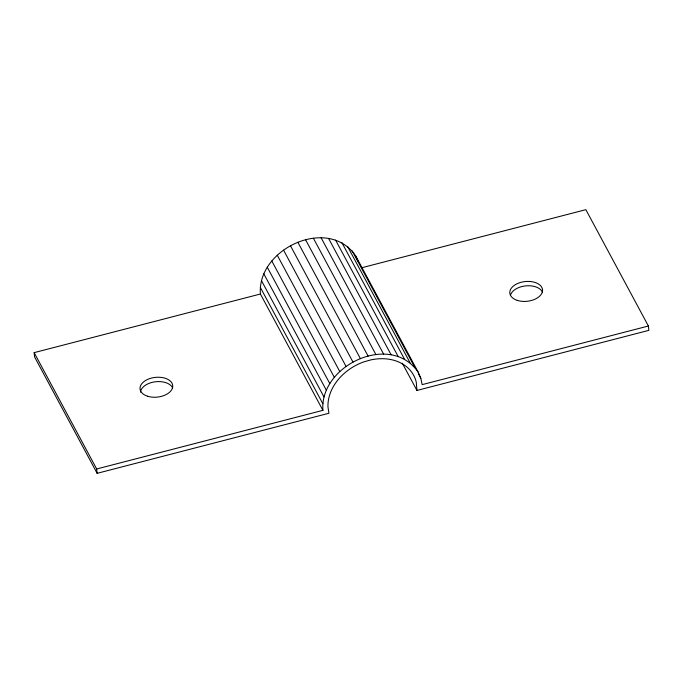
<?xml version="1.0" encoding="UTF-8"?>
<svg xmlns="http://www.w3.org/2000/svg" width="683" height="683" viewBox="0 0 683 683"><rect width="100%" height="100%" fill="white"/><g stroke="black" fill="none" stroke-linecap="round" stroke-linejoin="round"><path stroke-width="1.02" d="M416.954 390.445L416.263 382.113A46.726 36.19 -28.3 0 0 370.818 359.907L363.868 361.87A46.726 36.19 -28.3 0 0 327.985 407.111L328.933 413.258L97.14 473.328L34.611 356.987L34.15 352.641L260.394 294.014C256.919 248.689 328.728 215.469 355.817 256.142L418.346 372.474L420.839 378.322L422.145 384.64L648.389 326.013L648.85 330.359L416.954 390.445L402.33 363.245M34.15 352.641L96.679 468.982L322.922 410.346C319.448 365.021 391.248 331.81 418.346 372.474M361.674 267.77L585.86 209.672L648.389 326.013M352.197 250.909L414.726 367.241M418.32 373.627L420.839 378.322M347.545 246.426L410.065 362.758M341.961 242.789L404.481 359.13M335.584 240.109L398.112 356.441M328.583 238.435L391.111 354.767M321.13 237.812L383.65 354.144M313.395 238.256L375.923 354.597M305.583 239.759L368.103 356.091M297.873 242.277L360.402 358.618M290.463 245.76L352.991 362.092M283.539 250.106L346.068 366.447M277.264 255.22L339.793 371.561M271.8 260.974L334.32 377.315M267.266 267.224L329.795 383.564M263.792 273.815L326.32 390.155M261.452 280.593L323.981 396.925M260.317 287.381L322.837 403.713M260.394 294.014L322.922 410.346M355.817 256.142L357.901 261.008M96.679 468.982L97.14 473.328M140.467 392.187A16.443 9.921 -6.1 0 1 155.101 381.806A16.443 9.921 -6.1 0 1 172.654 387.927M510.611 294.774A16.443 9.921 -6.1 0 1 526.209 285.836A16.443 9.921 -6.1 0 1 542.464 292.111M147.46 396.2A16.443 9.921 -6.1 0 0 172.731 386.646A16.443 9.921 -6.1 0 0 148.911 378.886A16.443 9.921 -6.1 0 0 147.46 396.2M517.244 300.366A16.443 9.921 -6.1 0 0 542.533 290.83A16.443 9.921 -6.1 0 0 518.739 283.044A16.443 9.921 -6.1 0 0 517.244 300.366"/></g></svg>
